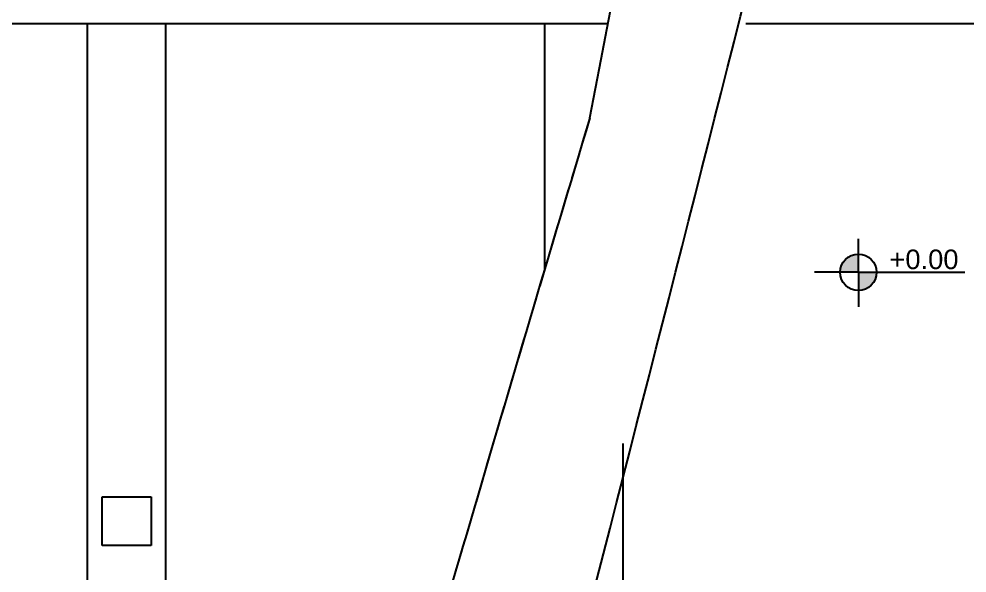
# Model space of a CAD drawing. Extents: x -30 to 1202, y 231 to 898.
# Drawn here: x 382.8 to 392.42, y 370.47 to 376.09 of the extents above; entities that cross this region are included whole.
import ezdxf

# ---------------------------------------------------------------- set-up
doc = ezdxf.new("R2010")
doc.units = 0
doc.header["$LTSCALE"] = 0.04
doc.linetypes.add('DASHED2', pattern=[9.525, 6.35, -3.175])
for name, color, linetype in [('0.1', 1, 'CONTINUOUS'), ('0.2', 2, 'CONTINUOUS'), ('cotas de nivel', 1, 'CONTINUOUS'), ('PISO', 1, 'CONTINUOUS'), ('PROYECCIÓN', 2, 'DASHED2')]:
    doc.layers.add(name, color=color, linetype=linetype)
doc.styles.add('STYLE2', font='arial.ttf')

msp = doc.modelspace()

# ---------------------------------------------------------------- hatches: boundary and pattern name
at = {"layer": 'cotas de nivel'}
h = msp.add_hatch(color=256, dxfattribs=at)
h.paths.add_polyline_path([(391.3212, 373.522), (391.3212, 373.7073, 0.414214), (391.1359, 373.522)])
h.paths.add_polyline_path([(391.3212, 373.522), (391.3212, 373.3367, 0.414214), (391.5065, 373.522)])

# ---------------------------------------------------------------- linework, layer by layer
at = {"layer": '0.1'}
for p, q in [((383.4947, 370.3199), (383.4947, 376.0442)), ((384.2899, 370.3199), (384.2899, 376.0442)), ((388.1363, 373.5538), (388.1363, 376.0442)), ((388.9316, 370.3199), (388.9316, 371.7839))]:
    msp.add_line(p, q, dxfattribs=at)
at = {"layer": '0.2'}
for p, q in [((383.6446, 370.748), (383.6446, 371.2434)), ((383.6446, 371.2434), (384.14, 371.2434)), ((384.14, 371.2434), (384.14, 370.748)), ((384.14, 370.748), (383.6446, 370.748))]:
    msp.add_line(p, q, dxfattribs=at)
for centre, radius, start, end in [((285.1239, 395.5291), 105.4705, 348.825316, 359.413721), ((-928.9825, 709.6769), 1360.6265, 345.3913372, 346.1145985), ((1012.7612, 187.8188), 651.6547, 163.2990595, 164.0494816)]:
    msp.add_arc(centre, radius, start, end, dxfattribs=at)
at = {"layer": 'cotas de nivel'}
for q in [(391.3212, 373.8616), (390.8752, 373.522), (392.4017, 373.522), (391.3212, 373.1705)]:
    msp.add_line((391.3212, 373.522), q, dxfattribs=at)
msp.add_circle((391.3212, 373.522), 0.1853, dxfattribs=at)
at = {"layer": 'PISO'}
for p, q in [((388.779, 376.0442), (376.3941, 376.0442)), ((394.0588, 376.0442), (390.1772, 376.0442))]:
    msp.add_line(p, q, dxfattribs=at)
at = {"layer": 'PROYECCIÓN'}
msp.add_arc((1012.7612, 187.8188), 651.6547, 163.2990595, 164.0494816, dxfattribs=at)

# ---------------------------------------------------------------- texts
at = {"layer": 'cotas de nivel', "style": 'STYLE2'}
msp.add_text('+0.00', height=0.19847, dxfattribs=at).set_placement((391.6366, 373.5538))

doc.saveas('drawing.dxf')
